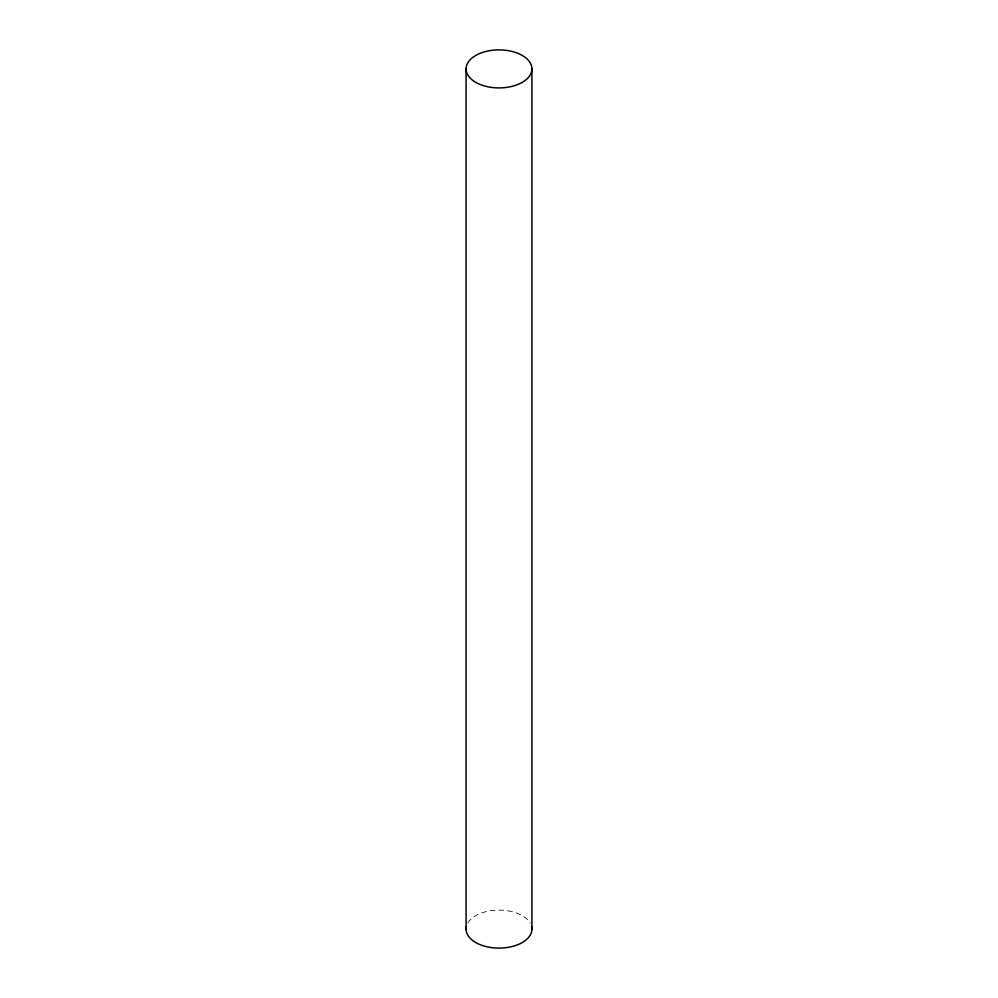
<?xml version="1.0" encoding="UTF-8"?>
<svg xmlns="http://www.w3.org/2000/svg" width="998" height="998" viewBox="0 0 998 998"><rect width="100%" height="100%" fill="white"/><g stroke="black" fill="none" stroke-linecap="round" stroke-linejoin="round"><path stroke-width="0.75" stroke-dasharray="4.99 3.74" d="M467.825 922.988A32.922 19.012 0 0 1 499 910.089A32.922 19.012 0 0 1 530.175 922.988"/><path stroke-width="1.5" d="M531.922 68.912A32.922 19.012 0 0 1 482.533 85.366A32.922 19.012 0 0 1 482.533 52.445A32.922 19.012 0 0 1 531.922 68.912L531.922 929.088M466.078 68.912L466.078 929.088M531.635 926.606A32.922 19.012 0 0 1 499 948.1A32.922 19.012 0 0 1 466.365 926.606"/></g></svg>
